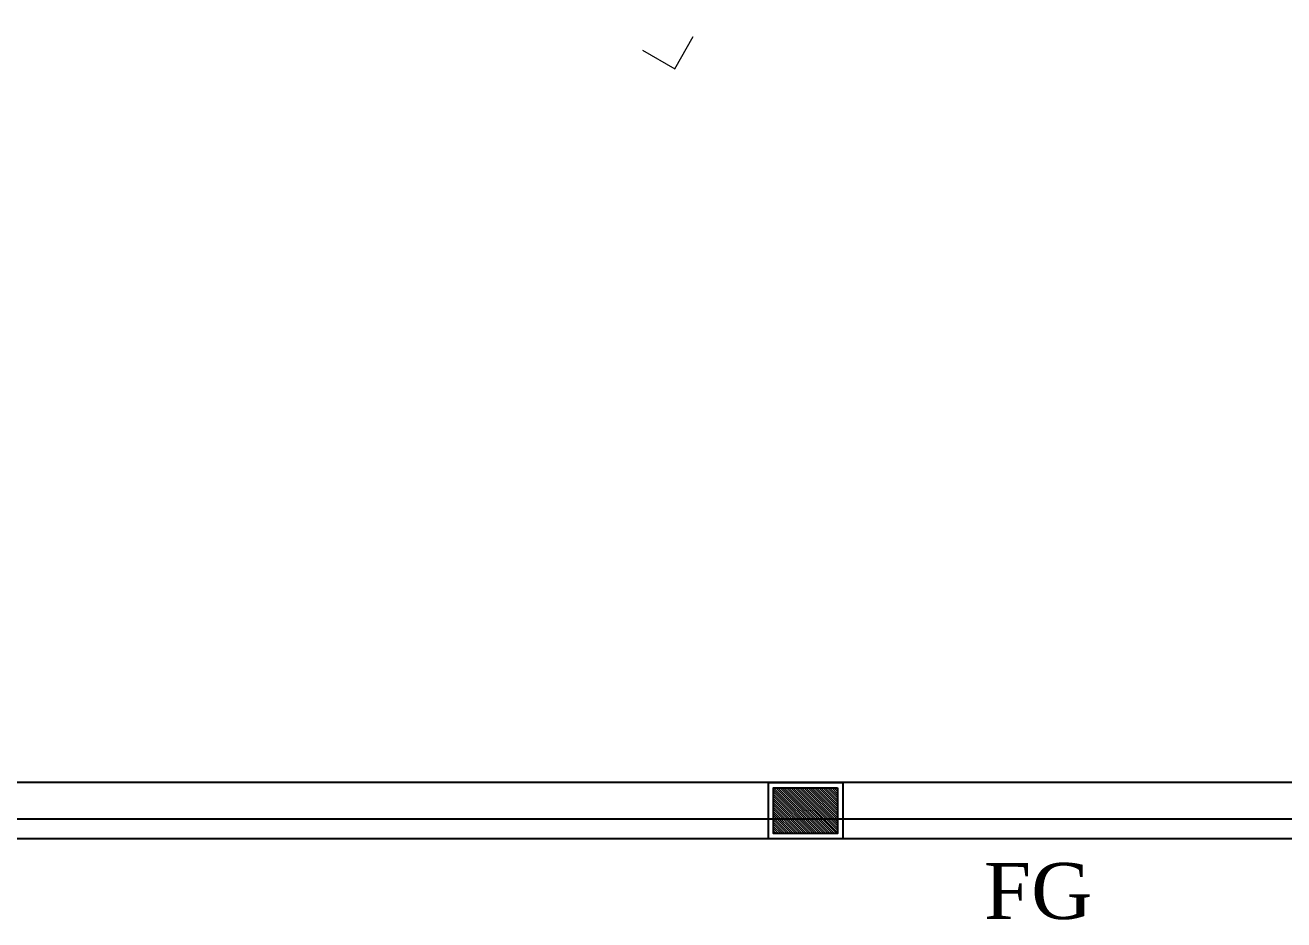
# Model space of a CAD drawing. Header units: metres. Extents: x -54 to 177, y -43 to 77.
# Drawn here: x 20.26 to 25.42, y 29.92 to 33.59 of the extents above; entities that cross this region are included whole.
import ezdxf

# ---------------------------------------------------------------- set-up
doc = ezdxf.new("R2010")
doc.units = ezdxf.units.M
doc.header["$LTSCALE"] = 2
doc.header["$MEASUREMENT"] = 0
doc.layers.add('furni', color=8, linetype='Continuous', lineweight=15)
doc.layers.add('TEXT 01', color=4, linetype='Continuous')
doc.styles.add('ANAND', font='times.ttf')

# ---------------------------------------------------------------- blocks, each defined once
blk = doc.blocks.new('A$C51E41C3B')
at = {"layer": 'furni'}
h = blk.add_hatch(dxfattribs=at)
h.set_pattern_fill('ANSI31', color=256, scale=0.05, style=0)
h.set_pattern_definition([(45, (-138551.890099, -94765.688217), (-0.00441941738242, 0.00441941738242), [])])
h.paths.add_polyline_path([(0.0367, 0.233), (-0.1517, 0.233), (-0.1517, -0.0304), (0.0367, -0.0304)])
at = {"layer": 'TEXT 01'}
for points in [[(-0.1725, 0.2538), (0.0575, 0.2538), (0.0575, -0.0512), (-0.1725, -0.0512)], [(-0.1517, 0.233), (0.0367, 0.233), (0.0367, -0.0304), (-0.1517, -0.0304)]]:
    blk.add_lwpolyline(points, close=True, dxfattribs=at)
blk = doc.blocks.new('Hyundai Xcent')
at = {"color": 8, "lineweight": 0}
blk.add_lwpolyline([(-3995, 150.1), (-3995, 0.1), (-3845, 0.1)], dxfattribs=at)

msp = doc.modelspace()

# ---------------------------------------------------------------- linework, layer by layer
for p, q in [((28.0516, 30.4825), (19.6145, 30.4825)), ((28.0516, 30.3325), (19.6145, 30.3325))]:
    msp.add_line(p, q)
msp.add_lwpolyline([(8.4388, 48.9214), (28.2816, 48.9214), (28.2816, 30.2525), (8.4388, 30.2525)], close=True)

# ---------------------------------------------------------------- block references
at = {"extrusion": (0, 0, -1), "xscale": -0.001018305, "yscale": 0.001018305, "zscale": 0.001018305, "rotation": 300.002064272689}
msp.add_blockref('Hyundai Xcent', (-24.9534, 36.9341), dxfattribs=at)
at = {"rotation": 270}
msp.add_blockref('A$C51E41C3B', (23.3546, 30.31), dxfattribs=at)

# ---------------------------------------------------------------- texts
at = {"style": 'ANAND'}
msp.add_text('FG', height=0.23, dxfattribs=at).set_placement((24.188, 29.9232))

doc.saveas('drawing.dxf')
